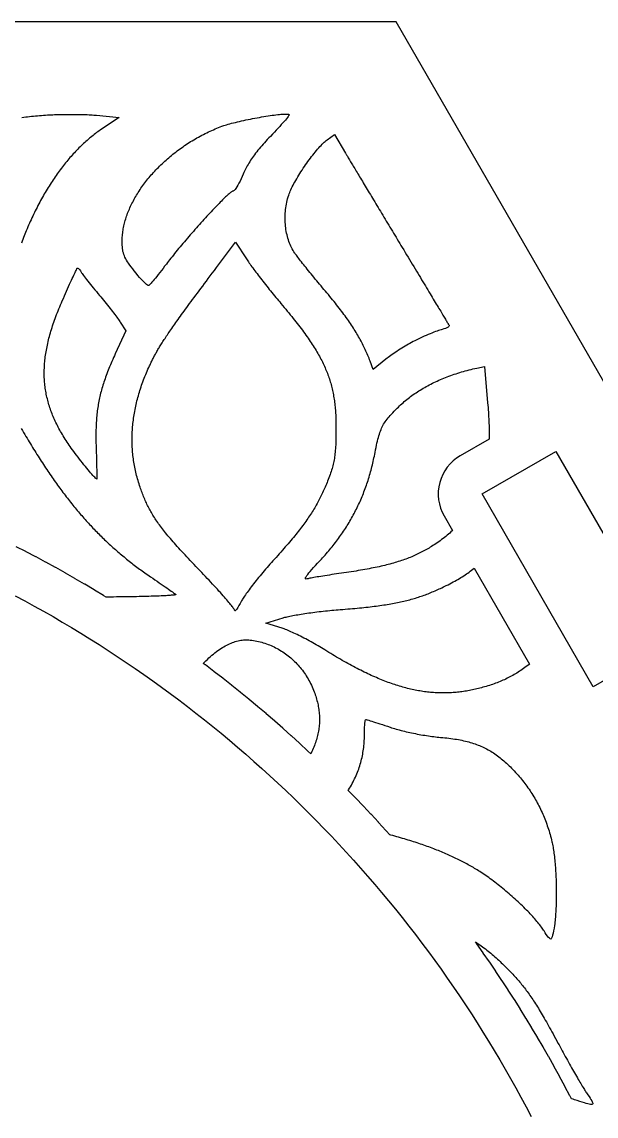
# Model space of a CAD drawing. Header units: millimetres. Extents: x 10 to 410, y 18 to 283.
# Drawn here: x 323.37 to 344.29, y 241.79 to 281.62 of the extents above; entities that cross this region are included whole.
import ezdxf

# ---------------------------------------------------------------- set-up
doc = ezdxf.new("R2010")
doc.units = ezdxf.units.MM
doc.layers.add('CUT', color=1, linetype='Continuous')

msp = doc.modelspace()

# ---------------------------------------------------------------- linework, layer by layer
at = {"layer": 'CUT'}
for points in [[(337, 160.378), (372, 221), (337, 281.622), (267, 281.622), (232, 221), (267, 160.378)], [(327.045, 273.988), (327.052, 274.039), (327.061, 274.09), (327.07, 274.141), (327.081, 274.192), (327.093, 274.243), (327.105, 274.294), (327.119, 274.345), (327.133, 274.396), (327.148, 274.447), (327.165, 274.499), (327.182, 274.55), (327.2, 274.601), (327.219, 274.653), (327.239, 274.704), (327.259, 274.755), (327.281, 274.806), (327.303, 274.857), (327.327, 274.909), (327.351, 274.96), (327.376, 275.011), (327.402, 275.062), (327.428, 275.112), (327.456, 275.163), (327.484, 275.214), (327.513, 275.264), (327.543, 275.314), (327.574, 275.365), (327.605, 275.415), (327.637, 275.465), (327.67, 275.514), (327.704, 275.564), (327.738, 275.613), (327.774, 275.663), (327.81, 275.712), (327.846, 275.76), (327.883, 275.809), (327.921, 275.857), (327.96, 275.905), (328, 275.953), (328.039, 276.001), (328.08, 276.048), (328.122, 276.095), (328.164, 276.142), (328.206, 276.188), (328.25, 276.235), (328.293, 276.28), (328.338, 276.326), (328.383, 276.371), (328.429, 276.416), (328.475, 276.46), (328.522, 276.505), (328.57, 276.548), (328.618, 276.592), (328.666, 276.635), (328.715, 276.677), (328.765, 276.719), (328.815, 276.761), (328.866, 276.803), (328.917, 276.843), (328.969, 276.884), (329.022, 276.924), (329.074, 276.963), (329.127, 277.002), (329.181, 277.041), (329.236, 277.079), (329.29, 277.117), (329.345, 277.154), (329.401, 277.19), (329.457, 277.226), (329.513, 277.262), (329.57, 277.297), (329.627, 277.331), (329.685, 277.365), (329.743, 277.398), (329.801, 277.431), (329.86, 277.463), (329.919, 277.494), (329.979, 277.525), (330.039, 277.555), (330.099, 277.585), (330.16, 277.614), (330.221, 277.642), (330.282, 277.67), (330.343, 277.697), (330.405, 277.723), (330.467, 277.749), (330.53, 277.773), (330.592, 277.798), (330.655, 277.821), (330.718, 277.844), (330.767, 277.861), (330.821, 277.877), (330.878, 277.895), (330.939, 277.912), (331.004, 277.93), (331.072, 277.947), (331.142, 277.965), (331.215, 277.982), (331.29, 278), (331.367, 278.017), (331.446, 278.034), (331.526, 278.051), (331.607, 278.068), (331.689, 278.085), (331.771, 278.101), (331.853, 278.116), (331.936, 278.131), (332.018, 278.146), (332.099, 278.16), (332.179, 278.173), (332.257, 278.186), (332.334, 278.198), (332.409, 278.209), (332.482, 278.22), (332.553, 278.229), (332.62, 278.238), (332.685, 278.245), (332.746, 278.252), (332.803, 278.257), (332.856, 278.262), (332.905, 278.265), (332.95, 278.267), (332.989, 278.267), (333.024, 278.267), (333.052, 278.265), (333.075, 278.261), (333.092, 278.256), (333.103, 278.25), (333.104, 278.241), (333.097, 278.225), (333.083, 278.202), (333.063, 278.173), (333.036, 278.137), (333.003, 278.096), (332.964, 278.049), (332.92, 277.998), (332.871, 277.942), (332.817, 277.881), (332.76, 277.817), (332.698, 277.75), (332.632, 277.679), (332.563, 277.606), (332.492, 277.531), (332.418, 277.455), (332.361, 277.396), (332.306, 277.338), (332.252, 277.28), (332.2, 277.223), (332.15, 277.167), (332.101, 277.111), (332.054, 277.056), (332.008, 277.001), (331.964, 276.947), (331.922, 276.894), (331.881, 276.841), (331.841, 276.788), (331.803, 276.736), (331.767, 276.684), (331.731, 276.633), (331.697, 276.582), (331.665, 276.531), (331.634, 276.48), (331.604, 276.43), (331.576, 276.38), (331.549, 276.33), (331.523, 276.281), (331.498, 276.231), (331.475, 276.182), (331.453, 276.133), (331.432, 276.083), (331.393, 275.992), (331.354, 275.904), (331.314, 275.822), (331.274, 275.746), (331.236, 275.676), (331.199, 275.615), (331.164, 275.562), (331.133, 275.52), (331.104, 275.488), (331.08, 275.469), (331.06, 275.462), (331.05, 275.46), (331.038, 275.456), (331.023, 275.448), (331.006, 275.437), (330.986, 275.423), (330.964, 275.406), (330.94, 275.387), (330.913, 275.364), (330.885, 275.339), (330.854, 275.312), (330.822, 275.282), (330.788, 275.25), (330.752, 275.216), (330.714, 275.179), (330.675, 275.141), (330.634, 275.1), (330.591, 275.058), (330.548, 275.013), (330.503, 274.967), (330.456, 274.919), (330.409, 274.87), (330.361, 274.819), (330.311, 274.767), (330.261, 274.713), (330.209, 274.658), (330.157, 274.602), (330.105, 274.545), (330.051, 274.487), (329.998, 274.428), (329.943, 274.368), (329.889, 274.308), (329.834, 274.246), (329.778, 274.185), (329.723, 274.122), (329.668, 274.06), (329.612, 273.997), (329.557, 273.934), (329.502, 273.87), (329.447, 273.807), (329.393, 273.744), (329.339, 273.681), (329.285, 273.618), (329.232, 273.555), (329.18, 273.493), (329.128, 273.431), (329.077, 273.37), (329.027, 273.309), (328.978, 273.249), (328.93, 273.19), (328.883, 273.132), (328.837, 273.074), (328.793, 273.018), (328.749, 272.963), (328.708, 272.909), (328.667, 272.857), (328.629, 272.805), (328.567, 272.724), (328.507, 272.645), (328.448, 272.568), (328.39, 272.495), (328.335, 272.425), (328.282, 272.359), (328.232, 272.297), (328.186, 272.241), (328.143, 272.19), (328.104, 272.145), (328.07, 272.106), (328.041, 272.075), (328.017, 272.05), (327.999, 272.034), (327.987, 272.026), (327.97, 272.028), (327.945, 272.041), (327.911, 272.065), (327.871, 272.1), (327.825, 272.143), (327.773, 272.195), (327.716, 272.255), (327.656, 272.322), (327.594, 272.394), (327.529, 272.472), (327.462, 272.554), (327.402, 272.631), (327.347, 272.703), (327.297, 272.77), (327.253, 272.833), (327.213, 272.892), (327.178, 272.948), (327.147, 273.002), (327.12, 273.055), (327.098, 273.107), (327.078, 273.158), (327.062, 273.21), (327.049, 273.263), (327.039, 273.317), (327.031, 273.374), (327.026, 273.433), (327.022, 273.497), (327.02, 273.564), (327.019, 273.637), (327.02, 273.687), (327.021, 273.737), (327.024, 273.787), (327.028, 273.837), (327.032, 273.887), (327.038, 273.938)], [(335.899, 269.638), (335.875, 269.69), (335.851, 269.743), (335.826, 269.795), (335.8, 269.847), (335.774, 269.899), (335.747, 269.951), (335.72, 270.003), (335.692, 270.055), (335.663, 270.107), (335.634, 270.16), (335.603, 270.212), (335.572, 270.265), (335.541, 270.318), (335.509, 270.371), (335.475, 270.424), (335.442, 270.477), (335.407, 270.531), (335.372, 270.585), (335.335, 270.639), (335.298, 270.694), (335.26, 270.749), (335.222, 270.804), (335.182, 270.86), (335.142, 270.916), (335.1, 270.972), (335.058, 271.029), (335.015, 271.087), (334.971, 271.145), (334.926, 271.203), (334.88, 271.262), (334.833, 271.322), (334.785, 271.382), (334.736, 271.443), (334.686, 271.504), (334.635, 271.566), (334.583, 271.629), (334.53, 271.693), (334.476, 271.757), (334.423, 271.819), (334.37, 271.882), (334.317, 271.946), (334.264, 272.009), (334.211, 272.072), (334.158, 272.136), (334.106, 272.199), (334.054, 272.261), (334.003, 272.323), (333.953, 272.384), (333.904, 272.445), (333.856, 272.504), (333.808, 272.562), (333.762, 272.62), (333.717, 272.675), (333.674, 272.729), (333.632, 272.782), (333.592, 272.832), (333.554, 272.881), (333.517, 272.928), (333.483, 272.972), (333.45, 273.014), (333.42, 273.053), (333.392, 273.09), (333.366, 273.124), (333.344, 273.155), (333.323, 273.183), (333.306, 273.208), (333.274, 273.255), (333.244, 273.304), (333.215, 273.355), (333.188, 273.407), (333.162, 273.461), (333.138, 273.516), (333.115, 273.572), (333.094, 273.63), (333.074, 273.688), (333.056, 273.748), (333.039, 273.809), (333.024, 273.871), (333.01, 273.933), (332.998, 273.997), (332.987, 274.061), (332.978, 274.125), (332.97, 274.191), (332.964, 274.257), (332.96, 274.323), (332.957, 274.389), (332.955, 274.456), (332.956, 274.523), (332.958, 274.59), (332.961, 274.657), (332.966, 274.724), (332.973, 274.791), (332.981, 274.858), (332.991, 274.924), (333.003, 274.99), (333.017, 275.056), (333.031, 275.121), (333.048, 275.185), (333.067, 275.249), (333.087, 275.312), (333.103, 275.358), (333.121, 275.406), (333.142, 275.457), (333.165, 275.509), (333.19, 275.563), (333.217, 275.618), (333.246, 275.675), (333.277, 275.733), (333.309, 275.793), (333.343, 275.853), (333.379, 275.914), (333.415, 275.976), (333.453, 276.039), (333.492, 276.102), (333.532, 276.165), (333.573, 276.228), (333.615, 276.291), (333.657, 276.354), (333.7, 276.416), (333.744, 276.478), (333.788, 276.539), (333.832, 276.6), (333.876, 276.659), (333.921, 276.718), (333.965, 276.774), (334.009, 276.83), (334.053, 276.884), (334.097, 276.936), (334.14, 276.986), (334.182, 277.035), (334.224, 277.081), (334.265, 277.124), (334.305, 277.166), (334.345, 277.204), (334.383, 277.24), (334.42, 277.272), (334.455, 277.302), (334.489, 277.328), (334.749, 277.52), (335.154, 276.842), (335.166, 276.823), (335.178, 276.802), (335.192, 276.779), (335.207, 276.754), (335.223, 276.728), (335.24, 276.699), (335.258, 276.669), (335.277, 276.638), (335.297, 276.604), (335.317, 276.57), (335.339, 276.533), (335.362, 276.495), (335.386, 276.456), (335.411, 276.415), (335.436, 276.372), (335.462, 276.329), (335.49, 276.283), (335.518, 276.237), (335.546, 276.189), (335.576, 276.14), (335.606, 276.089), (335.637, 276.038), (335.669, 275.985), (335.702, 275.931), (335.735, 275.876), (335.769, 275.82), (335.803, 275.762), (335.838, 275.704), (335.874, 275.645), (335.91, 275.584), (335.947, 275.523), (335.984, 275.461), (336.022, 275.398), (336.061, 275.334), (336.1, 275.27), (336.139, 275.204), (336.179, 275.138), (336.219, 275.071), (336.26, 275.004), (336.301, 274.935), (336.342, 274.867), (336.384, 274.797), (336.426, 274.727), (336.469, 274.657), (336.512, 274.586), (336.555, 274.514), (336.598, 274.442), (336.642, 274.37), (336.685, 274.298), (336.729, 274.225), (336.774, 274.151), (336.818, 274.078), (336.863, 274.004), (336.907, 273.93), (336.952, 273.856), (336.997, 273.781), (337.042, 273.707), (337.087, 273.633), (337.131, 273.558), (337.176, 273.483), (337.221, 273.409), (337.275, 273.32), (337.328, 273.232), (337.381, 273.144), (337.433, 273.057), (337.486, 272.971), (337.537, 272.886), (337.588, 272.801), (337.639, 272.717), (337.688, 272.635), (337.738, 272.553), (337.786, 272.472), (337.835, 272.392), (337.882, 272.313), (337.929, 272.236), (337.975, 272.159), (338.02, 272.084), (338.065, 272.01), (338.108, 271.938), (338.151, 271.866), (338.193, 271.797), (338.235, 271.728), (338.275, 271.661), (338.314, 271.596), (338.353, 271.532), (338.39, 271.47), (338.426, 271.41), (338.462, 271.351), (338.496, 271.294), (338.529, 271.239), (338.561, 271.186), (338.592, 271.135), (338.622, 271.085), (338.651, 271.038), (338.678, 270.992), (338.704, 270.949), (338.729, 270.908), (338.752, 270.869), (338.774, 270.832), (338.795, 270.798), (338.814, 270.765), (338.832, 270.735), (338.849, 270.708), (338.864, 270.683), (338.877, 270.66), (338.889, 270.64), (338.9, 270.623), (338.909, 270.608), (338.916, 270.596), (338.922, 270.586), (338.926, 270.579), (338.928, 270.575), (338.93, 270.556), (338.917, 270.534), (338.89, 270.511), (338.85, 270.488), (338.8, 270.465), (338.74, 270.444), (338.672, 270.426), (338.636, 270.416), (338.593, 270.403), (338.545, 270.387), (338.491, 270.368), (338.433, 270.346), (338.371, 270.322), (338.305, 270.296), (338.237, 270.268), (338.167, 270.238), (338.095, 270.207), (338.021, 270.175), (337.948, 270.141), (337.874, 270.107), (337.802, 270.073), (337.73, 270.038), (337.676, 270.011), (337.62, 269.982), (337.563, 269.952), (337.504, 269.919), (337.445, 269.886), (337.384, 269.851), (337.323, 269.815), (337.262, 269.779), (337.202, 269.742), (337.141, 269.704), (337.082, 269.666), (337.023, 269.628), (336.966, 269.59), (336.911, 269.553), (336.857, 269.516), (336.805, 269.479), (336.756, 269.443), (336.71, 269.409), (336.667, 269.375), (336.627, 269.343), (336.166, 268.964), (336.052, 269.268), (336.032, 269.322), (336.011, 269.375), (335.99, 269.428), (335.968, 269.481), (335.945, 269.533), (335.923, 269.586)], [(331.096, 260.241), (331.084, 260.261), (331.067, 260.284), (331.048, 260.311), (331.026, 260.34), (331, 260.373), (330.971, 260.409), (330.94, 260.447), (330.906, 260.489), (330.869, 260.533), (330.829, 260.579), (330.787, 260.628), (330.743, 260.679), (330.696, 260.732), (330.647, 260.788), (330.596, 260.845), (330.543, 260.904), (330.488, 260.965), (330.43, 261.028), (330.372, 261.092), (330.311, 261.158), (330.25, 261.224), (330.186, 261.293), (330.121, 261.362), (330.055, 261.432), (329.988, 261.503), (329.92, 261.575), (329.85, 261.648), (329.78, 261.721), (329.707, 261.797), (329.636, 261.871), (329.567, 261.943), (329.5, 262.014), (329.435, 262.083), (329.371, 262.151), (329.309, 262.217), (329.249, 262.282), (329.19, 262.345), (329.134, 262.408), (329.078, 262.468), (329.024, 262.528), (328.972, 262.587), (328.921, 262.644), (328.872, 262.7), (328.824, 262.755), (328.777, 262.81), (328.732, 262.863), (328.688, 262.915), (328.645, 262.967), (328.603, 263.017), (328.563, 263.067), (328.524, 263.117), (328.486, 263.165), (328.45, 263.213), (328.414, 263.26), (328.38, 263.307), (328.346, 263.353), (328.313, 263.399), (328.282, 263.445), (328.251, 263.49), (328.221, 263.535), (328.192, 263.579), (328.164, 263.624), (328.137, 263.668), (328.11, 263.712), (328.085, 263.756), (328.06, 263.8), (328.035, 263.844), (328.011, 263.888), (327.988, 263.932), (327.965, 263.976), (327.943, 264.02), (327.922, 264.065), (327.901, 264.11), (327.88, 264.155), (327.86, 264.201), (327.84, 264.247), (327.82, 264.294), (327.801, 264.341), (327.782, 264.388), (327.763, 264.437), (327.745, 264.486), (327.726, 264.535), (327.708, 264.586), (327.69, 264.637), (327.672, 264.689), (327.652, 264.748), (327.633, 264.808), (327.614, 264.868), (327.596, 264.927), (327.579, 264.987), (327.563, 265.047), (327.547, 265.107), (327.532, 265.167), (327.518, 265.227), (327.504, 265.287), (327.491, 265.348), (327.479, 265.408), (327.467, 265.469), (327.457, 265.529), (327.447, 265.59), (327.437, 265.65), (327.428, 265.711), (327.421, 265.772), (327.413, 265.833), (327.407, 265.894), (327.401, 265.955), (327.396, 266.016), (327.392, 266.077), (327.388, 266.139), (327.385, 266.2), (327.383, 266.261), (327.381, 266.323), (327.38, 266.384), (327.38, 266.446), (327.381, 266.508), (327.382, 266.57), (327.384, 266.632), (327.387, 266.693), (327.39, 266.755), (327.394, 266.818), (327.399, 266.88), (327.405, 266.942), (327.411, 267.004), (327.418, 267.067), (327.426, 267.129), (327.434, 267.192), (327.443, 267.255), (327.453, 267.317), (327.464, 267.38), (327.475, 267.443), (327.487, 267.506), (327.5, 267.569), (327.513, 267.632), (327.527, 267.695), (327.542, 267.758), (327.558, 267.822), (327.574, 267.885), (327.591, 267.949), (327.608, 268.012), (327.627, 268.076), (327.646, 268.139), (327.666, 268.203), (327.686, 268.267), (327.707, 268.331), (327.729, 268.395), (327.752, 268.459), (327.775, 268.523), (327.8, 268.587), (327.824, 268.651), (327.85, 268.716), (327.876, 268.78), (327.903, 268.845), (327.93, 268.909), (327.959, 268.974), (327.988, 269.039), (328.018, 269.103), (328.033, 269.137), (328.048, 269.169), (328.064, 269.202), (328.08, 269.234), (328.095, 269.267), (328.111, 269.299), (328.127, 269.331), (328.144, 269.363), (328.16, 269.395), (328.177, 269.427), (328.194, 269.459), (328.211, 269.492), (328.229, 269.524), (328.247, 269.557), (328.265, 269.59), (328.284, 269.623), (328.303, 269.657), (328.323, 269.691), (328.343, 269.726), (328.364, 269.76), (328.385, 269.796), (328.407, 269.832), (328.43, 269.868), (328.453, 269.906), (328.477, 269.943), (328.502, 269.982), (328.527, 270.021), (328.553, 270.061), (328.58, 270.102), (328.607, 270.144), (328.636, 270.187), (328.665, 270.231), (328.695, 270.275), (328.727, 270.321), (328.759, 270.368), (328.792, 270.416), (328.826, 270.465), (328.861, 270.515), (328.897, 270.567), (328.935, 270.619), (328.973, 270.673), (329.013, 270.729), (329.053, 270.786), (329.095, 270.844), (329.138, 270.904), (329.183, 270.965), (329.228, 271.028), (329.276, 271.093), (329.324, 271.159), (329.373, 271.227), (329.425, 271.296), (329.477, 271.368), (329.531, 271.441), (329.587, 271.516), (329.644, 271.593), (329.702, 271.672), (329.762, 271.752), (329.824, 271.835), (329.887, 271.92), (329.952, 272.007), (330.019, 272.096), (330.087, 272.188), (330.157, 272.281), (330.229, 272.377), (330.302, 272.475), (330.378, 272.575), (330.455, 272.678), (331.147, 273.599), (331.546, 272.991), (331.568, 272.957), (331.593, 272.921), (331.619, 272.883), (331.647, 272.843), (331.677, 272.8), (331.709, 272.756), (331.743, 272.71), (331.778, 272.663), (331.814, 272.613), (331.852, 272.563), (331.891, 272.511), (331.931, 272.458), (331.972, 272.403), (332.015, 272.348), (332.058, 272.292), (332.102, 272.235), (332.147, 272.178), (332.192, 272.12), (332.238, 272.061), (332.285, 272.003), (332.332, 271.944), (332.379, 271.885), (332.427, 271.826), (332.474, 271.767), (332.522, 271.709), (332.569, 271.651), (332.617, 271.593), (332.664, 271.536), (332.711, 271.48), (332.757, 271.425), (332.803, 271.37), (332.863, 271.3), (332.921, 271.23), (332.979, 271.161), (333.035, 271.093), (333.09, 271.026), (333.144, 270.96), (333.197, 270.894), (333.249, 270.829), (333.3, 270.765), (333.35, 270.702), (333.399, 270.639), (333.447, 270.577), (333.494, 270.516), (333.54, 270.456), (333.584, 270.396), (333.628, 270.336), (333.671, 270.277), (333.713, 270.219), (333.754, 270.161), (333.794, 270.104), (333.833, 270.047), (333.871, 269.991), (333.909, 269.935), (333.945, 269.88), (333.98, 269.825), (334.015, 269.77), (334.048, 269.716), (334.081, 269.662), (334.113, 269.608), (334.144, 269.555), (334.174, 269.502), (334.204, 269.449), (334.232, 269.397), (334.26, 269.345), (334.287, 269.293), (334.313, 269.241), (334.338, 269.189), (334.363, 269.137), (334.387, 269.086), (334.41, 269.034), (334.432, 268.983), (334.453, 268.932), (334.474, 268.881), (334.494, 268.829), (334.514, 268.778), (334.532, 268.727), (334.55, 268.676), (334.567, 268.624), (334.584, 268.573), (334.6, 268.521), (334.615, 268.469), (334.629, 268.418), (334.643, 268.366), (334.656, 268.313), (334.669, 268.261), (334.681, 268.208), (334.692, 268.155), (334.703, 268.102), (334.714, 268.048), (334.723, 267.995), (334.732, 267.94), (334.741, 267.886), (334.749, 267.831), (334.756, 267.775), (334.763, 267.72), (334.769, 267.663), (334.775, 267.607), (334.781, 267.55), (334.785, 267.492), (334.79, 267.433), (334.793, 267.375), (334.797, 267.315), (334.8, 267.255), (334.802, 267.195), (334.804, 267.134), (334.806, 267.072), (334.807, 267.009), (334.808, 266.946), (334.808, 266.882), (334.808, 266.817), (334.808, 266.72), (334.807, 266.628), (334.806, 266.54), (334.804, 266.456), (334.802, 266.376), (334.8, 266.299), (334.797, 266.226), (334.793, 266.156), (334.789, 266.088), (334.784, 266.024), (334.779, 265.961), (334.772, 265.901), (334.765, 265.842), (334.758, 265.786), (334.749, 265.73), (334.74, 265.676), (334.73, 265.622), (334.719, 265.569), (334.706, 265.517), (334.693, 265.465), (334.679, 265.412), (334.664, 265.359), (334.647, 265.306), (334.63, 265.252), (334.611, 265.196), (334.591, 265.14), (334.57, 265.081), (334.548, 265.021), (334.524, 264.959), (334.502, 264.904), (334.481, 264.85), (334.459, 264.796), (334.436, 264.743), (334.414, 264.69), (334.391, 264.638), (334.368, 264.586), (334.345, 264.534), (334.321, 264.483), (334.297, 264.432), (334.273, 264.382), (334.248, 264.332), (334.223, 264.282), (334.197, 264.232), (334.171, 264.182), (334.144, 264.133), (334.117, 264.084), (334.089, 264.034), (334.061, 263.985), (334.032, 263.936), (334.003, 263.887), (333.973, 263.837), (333.942, 263.788), (333.911, 263.739), (333.879, 263.689), (333.846, 263.64), (333.813, 263.59), (333.779, 263.54), (333.744, 263.49), (333.708, 263.439), (333.671, 263.388), (333.634, 263.337), (333.596, 263.285), (333.557, 263.233), (333.517, 263.181), (333.476, 263.128), (333.435, 263.075), (333.392, 263.021), (333.348, 262.966), (333.304, 262.911), (333.258, 262.856), (333.212, 262.799), (333.164, 262.742), (333.115, 262.685), (333.065, 262.626), (333.014, 262.567), (332.962, 262.507), (332.909, 262.446), (332.855, 262.385), (332.799, 262.322), (332.743, 262.259), (332.685, 262.194), (332.625, 262.129), (332.565, 262.063), (332.512, 262.004), (332.458, 261.944), (332.404, 261.884), (332.351, 261.824), (332.298, 261.763), (332.246, 261.702), (332.193, 261.641), (332.142, 261.58), (332.091, 261.519), (332.041, 261.459), (331.991, 261.399), (331.943, 261.339), (331.896, 261.281), (331.85, 261.223), (331.805, 261.166), (331.762, 261.111), (331.72, 261.057), (331.68, 261.004), (331.641, 260.952), (331.605, 260.902), (331.57, 260.854), (331.537, 260.808), (331.506, 260.764), (331.478, 260.722), (331.452, 260.683), (331.428, 260.645), (331.407, 260.611), (331.388, 260.579), (331.372, 260.55), (331.321, 260.455), (331.273, 260.372), (331.23, 260.302), (331.192, 260.247), (331.16, 260.208), (331.135, 260.187), (331.12, 260.184), (331.113, 260.202), (331.111, 260.211), (331.106, 260.224)], [(324.747, 266.764), (324.717, 266.819), (324.689, 266.873), (324.661, 266.927), (324.633, 266.981), (324.607, 267.035), (324.581, 267.089), (324.557, 267.143), (324.533, 267.197), (324.509, 267.251), (324.487, 267.305), (324.465, 267.359), (324.445, 267.413), (324.425, 267.467), (324.405, 267.521), (324.387, 267.575), (324.369, 267.629), (324.352, 267.683), (324.336, 267.738), (324.321, 267.792), (324.306, 267.846), (324.293, 267.901), (324.28, 267.955), (324.268, 268.01), (324.256, 268.065), (324.246, 268.12), (324.236, 268.175), (324.227, 268.23), (324.219, 268.285), (324.211, 268.34), (324.205, 268.396), (324.199, 268.452), (324.194, 268.507), (324.19, 268.563), (324.186, 268.62), (324.183, 268.676), (324.182, 268.733), (324.18, 268.789), (324.18, 268.846), (324.18, 268.904), (324.182, 268.961), (324.184, 269.019), (324.187, 269.077), (324.19, 269.135), (324.195, 269.193), (324.2, 269.252), (324.205, 269.311), (324.212, 269.371), (324.22, 269.43), (324.228, 269.49), (324.237, 269.55), (324.247, 269.611), (324.257, 269.672), (324.269, 269.733), (324.281, 269.794), (324.294, 269.856), (324.308, 269.918), (324.322, 269.981), (324.337, 270.044), (324.353, 270.107), (324.37, 270.171), (324.388, 270.235), (324.406, 270.299), (324.425, 270.364), (324.445, 270.429), (324.466, 270.495), (324.487, 270.561), (324.509, 270.628), (324.532, 270.695), (324.556, 270.762), (324.581, 270.83), (324.606, 270.899), (324.632, 270.968), (324.659, 271.037), (324.687, 271.107), (324.715, 271.177), (324.744, 271.248), (324.774, 271.32), (324.805, 271.391), (324.836, 271.464), (324.877, 271.557), (324.917, 271.648), (324.957, 271.737), (324.995, 271.824), (325.033, 271.909), (325.069, 271.99), (325.104, 272.068), (325.138, 272.143), (325.17, 272.214), (325.2, 272.281), (325.229, 272.343), (325.255, 272.401), (325.279, 272.453), (325.301, 272.5), (325.321, 272.541), (325.338, 272.577), (325.352, 272.606), (325.364, 272.628), (325.372, 272.644), (325.377, 272.652), (325.39, 272.659), (325.407, 272.655), (325.428, 272.643), (325.452, 272.621), (325.476, 272.592), (325.502, 272.556), (325.527, 272.514), (325.541, 272.491), (325.56, 272.462), (325.584, 272.428), (325.613, 272.388), (325.646, 272.344), (325.683, 272.295), (325.723, 272.242), (325.767, 272.186), (325.813, 272.127), (325.862, 272.066), (325.914, 272.002), (325.967, 271.937), (326.022, 271.87), (326.078, 271.802), (326.135, 271.735), (326.192, 271.667), (326.241, 271.609), (326.29, 271.55), (326.339, 271.491), (326.388, 271.431), (326.437, 271.372), (326.485, 271.312), (326.532, 271.253), (326.579, 271.194), (326.624, 271.137), (326.667, 271.081), (326.709, 271.027), (326.749, 270.975), (326.786, 270.925), (326.821, 270.877), (326.854, 270.833), (326.883, 270.792), (326.91, 270.754), (326.933, 270.72), (326.952, 270.69), (327.154, 270.37), (326.77, 269.539), (326.738, 269.469), (326.707, 269.4), (326.676, 269.332), (326.647, 269.264), (326.618, 269.198), (326.59, 269.132), (326.563, 269.067), (326.536, 269.003), (326.511, 268.94), (326.486, 268.877), (326.462, 268.815), (326.439, 268.753), (326.417, 268.692), (326.396, 268.632), (326.375, 268.572), (326.355, 268.512), (326.336, 268.453), (326.317, 268.394), (326.299, 268.336), (326.282, 268.277), (326.266, 268.219), (326.25, 268.161), (326.235, 268.103), (326.221, 268.045), (326.207, 267.987), (326.194, 267.93), (326.182, 267.872), (326.17, 267.814), (326.159, 267.756), (326.149, 267.698), (326.139, 267.639), (326.13, 267.581), (326.122, 267.522), (326.114, 267.462), (326.106, 267.402), (326.1, 267.342), (326.094, 267.282), (326.088, 267.221), (326.083, 267.159), (326.079, 267.097), (326.075, 267.034), (326.071, 266.971), (326.068, 266.906), (326.066, 266.842), (326.064, 266.776), (326.063, 266.709), (326.062, 266.642), (326.062, 266.574), (326.062, 266.504), (326.062, 266.434), (326.063, 266.363), (326.065, 266.29), (326.067, 266.217), (326.069, 266.142), (326.072, 266.036), (326.076, 265.934), (326.079, 265.834), (326.081, 265.738), (326.084, 265.645), (326.086, 265.557), (326.088, 265.473), (326.09, 265.394), (326.091, 265.322), (326.092, 265.254), (326.093, 265.193), (326.094, 265.139), (326.094, 265.092), (326.094, 265.053), (326.094, 265.022), (326.093, 264.999), (326.092, 264.985), (326.091, 264.98), (326.081, 264.984), (326.065, 264.996), (326.044, 265.016), (326.018, 265.042), (325.987, 265.075), (325.952, 265.113), (325.913, 265.157), (325.871, 265.206), (325.826, 265.259), (325.779, 265.315), (325.729, 265.375), (325.678, 265.438), (325.626, 265.503), (325.572, 265.57), (325.519, 265.638), (325.465, 265.706), (325.412, 265.775), (325.359, 265.843), (325.308, 265.911), (325.259, 265.977), (325.212, 266.041), (325.167, 266.103), (325.125, 266.161), (325.087, 266.217), (325.049, 266.272), (325.012, 266.327), (324.976, 266.382), (324.941, 266.437), (324.907, 266.492), (324.873, 266.547), (324.84, 266.601), (324.808, 266.656), (324.777, 266.71)], [(339.043, 263.1), (338.998, 263.057), (338.952, 263.015), (338.905, 262.974), (338.857, 262.933), (338.808, 262.892), (338.758, 262.852), (338.708, 262.813), (338.656, 262.774), (338.604, 262.735), (338.55, 262.697), (338.496, 262.659), (338.441, 262.621), (338.384, 262.584), (338.338, 262.555), (338.292, 262.526), (338.245, 262.497), (338.199, 262.469), (338.152, 262.442), (338.105, 262.415), (338.058, 262.388), (338.011, 262.362), (337.963, 262.337), (337.915, 262.312), (337.866, 262.288), (337.818, 262.264), (337.768, 262.24), (337.719, 262.217), (337.669, 262.194), (337.618, 262.172), (337.567, 262.15), (337.515, 262.129), (337.463, 262.108), (337.409, 262.088), (337.356, 262.067), (337.301, 262.048), (337.246, 262.028), (337.19, 262.009), (337.134, 261.99), (337.076, 261.972), (337.018, 261.954), (336.959, 261.936), (336.898, 261.919), (336.837, 261.902), (336.775, 261.885), (336.712, 261.868), (336.648, 261.852), (336.583, 261.836), (336.516, 261.82), (336.449, 261.805), (336.38, 261.789), (336.31, 261.774), (336.239, 261.759), (336.167, 261.744), (336.093, 261.73), (336.018, 261.715), (335.942, 261.701), (335.864, 261.687), (335.785, 261.673), (335.704, 261.66), (335.622, 261.646), (335.539, 261.632), (335.454, 261.619), (335.367, 261.606), (335.279, 261.592), (335.189, 261.579), (335.097, 261.566), (335.005, 261.553), (334.915, 261.539), (334.826, 261.526), (334.738, 261.512), (334.652, 261.499), (334.568, 261.486), (334.486, 261.474), (334.407, 261.461), (334.331, 261.449), (334.258, 261.437), (334.188, 261.425), (334.122, 261.414), (334.06, 261.404), (334.003, 261.394), (333.95, 261.384), (333.902, 261.375), (333.859, 261.367), (333.822, 261.36), (333.79, 261.353), (333.764, 261.348), (333.745, 261.343), (333.72, 261.338), (333.703, 261.341), (333.695, 261.352), (333.695, 261.369), (333.703, 261.394), (333.72, 261.425), (333.744, 261.464), (333.777, 261.509), (333.818, 261.561), (333.866, 261.619), (333.923, 261.684), (333.987, 261.755), (334.059, 261.832), (334.138, 261.916), (334.185, 261.965), (334.232, 262.015), (334.278, 262.064), (334.323, 262.114), (334.368, 262.163), (334.412, 262.213), (334.456, 262.263), (334.499, 262.313), (334.542, 262.363), (334.584, 262.413), (334.625, 262.464), (334.666, 262.514), (334.707, 262.565), (334.747, 262.615), (334.786, 262.666), (334.825, 262.717), (334.864, 262.769), (334.902, 262.82), (334.939, 262.871), (334.976, 262.923), (335.012, 262.975), (335.048, 263.027), (335.083, 263.079), (335.118, 263.132), (335.152, 263.184), (335.186, 263.237), (335.219, 263.29), (335.252, 263.343), (335.284, 263.397), (335.316, 263.45), (335.347, 263.504), (335.378, 263.558), (335.408, 263.613), (335.438, 263.667), (335.467, 263.722), (335.496, 263.777), (335.525, 263.832), (335.553, 263.887), (335.58, 263.943), (335.607, 263.999), (335.633, 264.055), (335.659, 264.112), (335.685, 264.168), (335.71, 264.225), (335.735, 264.283), (335.759, 264.34), (335.782, 264.398), (335.806, 264.456), (335.828, 264.515), (335.851, 264.573), (335.873, 264.632), (335.894, 264.692), (335.915, 264.751), (335.935, 264.811), (335.956, 264.872), (335.975, 264.932), (335.994, 264.993), (336.013, 265.054), (336.032, 265.116), (336.05, 265.178), (336.067, 265.24), (336.084, 265.303), (336.101, 265.366), (336.117, 265.429), (336.133, 265.493), (336.148, 265.557), (336.163, 265.621), (336.178, 265.686), (336.192, 265.751), (336.206, 265.816), (336.219, 265.882), (336.232, 265.949), (336.25, 266.04), (336.267, 266.127), (336.284, 266.209), (336.301, 266.286), (336.318, 266.36), (336.335, 266.429), (336.352, 266.495), (336.37, 266.558), (336.389, 266.617), (336.408, 266.674), (336.428, 266.728), (336.449, 266.781), (336.471, 266.831), (336.494, 266.88), (336.519, 266.927), (336.545, 266.974), (336.573, 267.02), (336.603, 267.065), (336.635, 267.111), (336.67, 267.156), (336.706, 267.202), (336.745, 267.249), (336.787, 267.296), (336.831, 267.345), (336.878, 267.396), (336.929, 267.449), (336.982, 267.503), (337.039, 267.561), (337.08, 267.601), (337.122, 267.642), (337.164, 267.681), (337.208, 267.721), (337.252, 267.76), (337.296, 267.798), (337.341, 267.836), (337.387, 267.873), (337.433, 267.91), (337.481, 267.947), (337.528, 267.983), (337.577, 268.018), (337.626, 268.053), (337.675, 268.088), (337.726, 268.122), (337.777, 268.155), (337.828, 268.189), (337.88, 268.221), (337.933, 268.253), (337.987, 268.285), (338.041, 268.316), (338.096, 268.347), (338.151, 268.377), (338.207, 268.407), (338.263, 268.436), (338.32, 268.465), (338.378, 268.493), (338.437, 268.521), (338.496, 268.548), (338.555, 268.575), (338.615, 268.601), (338.676, 268.627), (338.738, 268.652), (338.8, 268.677), (338.862, 268.701), (338.925, 268.725), (338.989, 268.748), (339.053, 268.771), (339.118, 268.793), (339.183, 268.815), (339.25, 268.836), (339.316, 268.857), (339.383, 268.877), (339.451, 268.897), (339.519, 268.916), (339.588, 268.935), (339.658, 268.953), (339.728, 268.971), (339.798, 268.988), (339.869, 269.004), (339.941, 269.02), (340.219, 269.082), (340.333, 267.76), (340.341, 267.672), (340.348, 267.584), (340.354, 267.498), (340.36, 267.414), (340.365, 267.331), (340.37, 267.249), (340.375, 267.168), (340.378, 267.089), (340.382, 267.011), (340.384, 266.934), (340.387, 266.859), (340.388, 266.784), (340.39, 266.711), (340.39, 266.639), (340.39, 266.567), (340.39, 266.497), (340.389, 266.431), (339.333, 265.821), (339.201, 265.736), (339.078, 265.639), (338.965, 265.529), (338.863, 265.41), (338.774, 265.281), (338.698, 265.143), (338.635, 264.999), (338.587, 264.85), (338.554, 264.696), (338.536, 264.54), (338.534, 264.383), (338.546, 264.227), (338.575, 264.072), (338.618, 263.921), (338.675, 263.775), (338.747, 263.636), (339.052, 263.108)], [(342.817, 265.986), (346.867, 258.971), (344.183, 257.421), (340.133, 264.436)], [(341.044, 257.725), (340.993, 257.7), (340.942, 257.676), (340.89, 257.653), (340.838, 257.63), (340.786, 257.608), (340.732, 257.587), (340.679, 257.566), (340.624, 257.545), (340.569, 257.525), (340.514, 257.506), (340.457, 257.487), (340.4, 257.468), (340.342, 257.45), (340.283, 257.432), (340.224, 257.415), (340.163, 257.398), (340.108, 257.383), (340.053, 257.368), (339.998, 257.354), (339.943, 257.341), (339.888, 257.328), (339.834, 257.316), (339.779, 257.304), (339.725, 257.293), (339.67, 257.282), (339.616, 257.272), (339.561, 257.263), (339.507, 257.254), (339.453, 257.246), (339.398, 257.238), (339.344, 257.231), (339.29, 257.225), (339.236, 257.219), (339.181, 257.213), (339.127, 257.209), (339.073, 257.204), (339.019, 257.201), (338.964, 257.198), (338.91, 257.195), (338.856, 257.194), (338.801, 257.192), (338.747, 257.192), (338.692, 257.192), (338.638, 257.192), (338.583, 257.194), (338.529, 257.195), (338.474, 257.198), (338.419, 257.201), (338.364, 257.204), (338.309, 257.209), (338.254, 257.214), (338.199, 257.219), (338.144, 257.225), (338.089, 257.232), (338.033, 257.239), (337.977, 257.247), (337.921, 257.255), (337.866, 257.264), (337.81, 257.274), (337.753, 257.284), (337.697, 257.296), (337.64, 257.307), (337.584, 257.319), (337.527, 257.332), (337.47, 257.346), (337.413, 257.36), (337.355, 257.375), (337.297, 257.39), (337.24, 257.406), (337.182, 257.423), (337.123, 257.44), (337.065, 257.458), (337.006, 257.476), (336.947, 257.496), (336.888, 257.516), (336.828, 257.536), (336.769, 257.557), (336.709, 257.579), (336.648, 257.602), (336.588, 257.625), (336.527, 257.648), (336.466, 257.673), (336.405, 257.698), (336.343, 257.724), (336.281, 257.75), (336.219, 257.777), (336.156, 257.805), (336.093, 257.833), (336.03, 257.862), (335.966, 257.892), (335.903, 257.922), (335.838, 257.953), (335.774, 257.985), (335.709, 258.017), (335.644, 258.05), (335.578, 258.084), (335.512, 258.118), (335.445, 258.153), (335.378, 258.189), (335.311, 258.226), (335.244, 258.263), (335.176, 258.3), (335.107, 258.339), (335.038, 258.378), (334.969, 258.418), (334.899, 258.458), (334.829, 258.5), (334.759, 258.541), (334.688, 258.584), (334.616, 258.627), (334.544, 258.671), (334.472, 258.716), (334.399, 258.761), (334.34, 258.798), (334.279, 258.835), (334.218, 258.872), (334.155, 258.909), (334.092, 258.945), (334.028, 258.982), (333.964, 259.018), (333.899, 259.054), (333.835, 259.089), (333.77, 259.124), (333.706, 259.158), (333.642, 259.192), (333.579, 259.224), (333.516, 259.256), (333.455, 259.287), (333.394, 259.316), (333.335, 259.345), (333.277, 259.372), (333.221, 259.398), (333.167, 259.423), (333.114, 259.446), (333.063, 259.467), (333.015, 259.487), (332.969, 259.506), (332.926, 259.522), (332.886, 259.536), (332.848, 259.549), (332.257, 259.736), (332.879, 259.926), (332.913, 259.936), (332.95, 259.946), (332.991, 259.957), (333.034, 259.967), (333.081, 259.977), (333.13, 259.988), (333.182, 259.998), (333.236, 260.009), (333.293, 260.02), (333.353, 260.031), (333.414, 260.041), (333.477, 260.052), (333.543, 260.062), (333.61, 260.073), (333.678, 260.083), (333.748, 260.094), (333.82, 260.104), (333.892, 260.114), (333.966, 260.124), (334.041, 260.133), (334.116, 260.143), (334.192, 260.152), (334.269, 260.161), (334.346, 260.17), (334.424, 260.178), (334.502, 260.187), (334.579, 260.194), (334.657, 260.202), (334.734, 260.209), (334.811, 260.216), (334.887, 260.222), (334.963, 260.228), (335.056, 260.235), (335.147, 260.243), (335.238, 260.25), (335.326, 260.257), (335.413, 260.265), (335.498, 260.273), (335.581, 260.281), (335.663, 260.288), (335.744, 260.296), (335.824, 260.305), (335.901, 260.313), (335.978, 260.321), (336.053, 260.33), (336.127, 260.339), (336.2, 260.347), (336.271, 260.356), (336.342, 260.366), (336.411, 260.375), (336.479, 260.385), (336.546, 260.395), (336.612, 260.405), (336.677, 260.415), (336.74, 260.426), (336.803, 260.437), (336.865, 260.448), (336.926, 260.459), (336.987, 260.471), (337.046, 260.483), (337.105, 260.495), (337.163, 260.507), (337.22, 260.52), (337.277, 260.533), (337.333, 260.546), (337.388, 260.56), (337.443, 260.574), (337.497, 260.588), (337.55, 260.603), (337.603, 260.617), (337.656, 260.633), (337.709, 260.648), (337.76, 260.664), (337.812, 260.681), (337.863, 260.698), (337.914, 260.715), (337.965, 260.733), (338.015, 260.75), (338.066, 260.769), (338.116, 260.788), (338.166, 260.807), (338.216, 260.827), (338.266, 260.847), (338.316, 260.868), (338.366, 260.889), (338.416, 260.91), (338.466, 260.932), (338.517, 260.955), (338.567, 260.978), (338.618, 261.001), (338.668, 261.025), (338.719, 261.05), (338.771, 261.075), (338.823, 261.1), (338.89, 261.134), (338.954, 261.167), (339.017, 261.2), (339.078, 261.232), (339.137, 261.264), (339.195, 261.296), (339.251, 261.328), (339.305, 261.36), (339.358, 261.392), (339.41, 261.425), (339.461, 261.457), (339.51, 261.49), (339.559, 261.524), (339.607, 261.558), (339.655, 261.592), (339.702, 261.628), (339.748, 261.664), (339.794, 261.701), (339.84, 261.739), (339.841, 261.74), (341.859, 258.245), (341.843, 258.232), (341.792, 258.193), (341.742, 258.155), (341.692, 258.118), (341.642, 258.082), (341.592, 258.048), (341.543, 258.014), (341.493, 257.981), (341.444, 257.949), (341.394, 257.918), (341.345, 257.888), (341.295, 257.859), (341.245, 257.83), (341.195, 257.803), (341.145, 257.776), (341.095, 257.75)], [(331.321, 257.219), (331.015, 257.465), (331.004, 257.474), (330.695, 257.717), (330.684, 257.726), (330.374, 257.966), (330.363, 257.974), (330.05, 258.212), (330.039, 258.221), (329.975, 258.269), (330.012, 258.306), (330.068, 258.361), (330.124, 258.415), (330.18, 258.467), (330.235, 258.516), (330.291, 258.564), (330.345, 258.61), (330.4, 258.654), (330.454, 258.696), (330.509, 258.736), (330.562, 258.774), (330.616, 258.81), (330.669, 258.844), (330.722, 258.876), (330.775, 258.906), (330.828, 258.935), (330.88, 258.961), (330.932, 258.986), (330.984, 259.008), (331.035, 259.029), (331.087, 259.047), (331.138, 259.064), (331.188, 259.079), (331.239, 259.091), (331.289, 259.102), (331.339, 259.111), (331.389, 259.118), (331.439, 259.123), (331.488, 259.127), (331.537, 259.128), (331.586, 259.127), (331.635, 259.125), (331.683, 259.12), (331.744, 259.113), (331.805, 259.104), (331.865, 259.093), (331.925, 259.081), (331.985, 259.068), (332.044, 259.054), (332.102, 259.038), (332.161, 259.021), (332.218, 259.003), (332.276, 258.983), (332.333, 258.962), (332.389, 258.94), (332.445, 258.916), (332.5, 258.892), (332.555, 258.866), (332.609, 258.839), (332.662, 258.811), (332.715, 258.781), (332.768, 258.751), (332.819, 258.719), (332.87, 258.686), (332.921, 258.652), (332.97, 258.617), (333.019, 258.581), (333.068, 258.543), (333.115, 258.505), (333.162, 258.466), (333.208, 258.425), (333.253, 258.384), (333.297, 258.341), (333.341, 258.298), (333.383, 258.253), (333.425, 258.208), (333.466, 258.161), (333.506, 258.114), (333.545, 258.066), (333.584, 258.017), (333.621, 257.967), (333.657, 257.916), (333.692, 257.864), (333.727, 257.811), (333.76, 257.757), (333.793, 257.703), (333.824, 257.648), (333.854, 257.592), (333.883, 257.535), (333.911, 257.477), (333.938, 257.419), (333.964, 257.36), (333.988, 257.3), (334.012, 257.239), (334.032, 257.185), (334.051, 257.13), (334.069, 257.076), (334.086, 257.022), (334.102, 256.968), (334.116, 256.915), (334.13, 256.861), (334.142, 256.808), (334.154, 256.755), (334.164, 256.702), (334.174, 256.649), (334.182, 256.596), (334.189, 256.543), (334.195, 256.49), (334.2, 256.438), (334.204, 256.385), (334.207, 256.332), (334.208, 256.28), (334.209, 256.228), (334.208, 256.175), (334.206, 256.123), (334.203, 256.07), (334.199, 256.018), (334.194, 255.965), (334.188, 255.913), (334.18, 255.86), (334.172, 255.807), (334.162, 255.755), (334.151, 255.702), (334.139, 255.649), (334.126, 255.596), (334.111, 255.542), (334.096, 255.489), (334.079, 255.435), (334.061, 255.382), (334.042, 255.328), (334.022, 255.274), (334, 255.22), (333.978, 255.166), (333.954, 255.111), (333.929, 255.056), (333.903, 255.001), (333.891, 254.978), (333.786, 255.076), (333.776, 255.086), (333.488, 255.352), (333.477, 255.362), (333.187, 255.626), (333.176, 255.635), (332.883, 255.897), (332.873, 255.906), (332.578, 256.165), (332.567, 256.174), (332.27, 256.43), (332.259, 256.439), (331.959, 256.693), (331.949, 256.702), (331.647, 256.953), (331.636, 256.962), (331.332, 257.211)], [(335.401, 253.897), (335.431, 253.955), (335.46, 254.013), (335.488, 254.072), (335.516, 254.13), (335.542, 254.189), (335.566, 254.247), (335.59, 254.306), (335.613, 254.365), (335.635, 254.424), (335.655, 254.483), (335.675, 254.543), (335.693, 254.602), (335.71, 254.662), (335.726, 254.722), (335.742, 254.782), (335.756, 254.843), (335.769, 254.904), (335.781, 254.964), (335.791, 255.026), (335.801, 255.087), (335.81, 255.149), (335.818, 255.211), (335.825, 255.273), (335.83, 255.335), (335.835, 255.398), (335.839, 255.461), (335.841, 255.525), (335.843, 255.589), (335.843, 255.653), (335.844, 255.756), (335.846, 255.853), (335.85, 255.942), (335.855, 256.022), (335.862, 256.092), (335.869, 256.149), (335.877, 256.191), (335.885, 256.218), (335.895, 256.227), (335.906, 256.226), (335.929, 256.22), (335.961, 256.211), (336.003, 256.199), (336.053, 256.183), (336.111, 256.165), (336.177, 256.144), (336.249, 256.121), (336.327, 256.096), (336.41, 256.069), (336.498, 256.04), (336.59, 256.01), (336.685, 255.978), (336.783, 255.945), (336.834, 255.928), (336.887, 255.911), (336.941, 255.895), (336.998, 255.878), (337.056, 255.862), (337.116, 255.846), (337.177, 255.83), (337.239, 255.814), (337.302, 255.798), (337.367, 255.783), (337.432, 255.768), (337.498, 255.753), (337.565, 255.739), (337.632, 255.725), (337.7, 255.712), (337.767, 255.698), (337.835, 255.686), (337.903, 255.673), (337.971, 255.662), (338.039, 255.651), (338.107, 255.64), (338.174, 255.63), (338.24, 255.62), (338.306, 255.611), (338.371, 255.603), (338.435, 255.595), (338.498, 255.588), (338.56, 255.582), (338.621, 255.576), (338.698, 255.569), (338.774, 255.562), (338.848, 255.554), (338.921, 255.545), (338.993, 255.536), (339.063, 255.526), (339.132, 255.516), (339.2, 255.505), (339.266, 255.493), (339.332, 255.481), (339.396, 255.468), (339.459, 255.454), (339.521, 255.44), (339.582, 255.424), (339.642, 255.409), (339.701, 255.392), (339.759, 255.374), (339.816, 255.356), (339.873, 255.337), (339.928, 255.317), (339.983, 255.296), (340.037, 255.275), (340.09, 255.252), (340.143, 255.229), (340.195, 255.204), (340.247, 255.179), (340.297, 255.153), (340.348, 255.126), (340.398, 255.098), (340.447, 255.069), (340.496, 255.038), (340.545, 255.007), (340.593, 254.975), (340.641, 254.941), (340.689, 254.907), (340.736, 254.871), (340.784, 254.835), (340.831, 254.797), (340.878, 254.758), (340.925, 254.718), (340.972, 254.676), (341.019, 254.634), (341.066, 254.59), (341.113, 254.545), (341.16, 254.498), (341.207, 254.451), (341.255, 254.402), (341.303, 254.352), (341.35, 254.3), (341.395, 254.251), (341.439, 254.202), (341.482, 254.152), (341.525, 254.102), (341.567, 254.052), (341.608, 254.001), (341.648, 253.95), (341.688, 253.898), (341.727, 253.846), (341.765, 253.794), (341.803, 253.741), (341.84, 253.688), (341.877, 253.635), (341.912, 253.581), (341.947, 253.527), (341.982, 253.472), (342.015, 253.417), (342.048, 253.362), (342.08, 253.306), (342.112, 253.25), (342.143, 253.194), (342.173, 253.137), (342.203, 253.079), (342.232, 253.022), (342.26, 252.963), (342.288, 252.905), (342.315, 252.846), (342.341, 252.786), (342.367, 252.727), (342.392, 252.666), (342.417, 252.606), (342.44, 252.545), (342.463, 252.483), (342.486, 252.421), (342.507, 252.359), (342.529, 252.296), (342.549, 252.233), (342.569, 252.169), (342.588, 252.105), (342.606, 252.041), (342.624, 251.976), (342.642, 251.91), (342.658, 251.844), (342.674, 251.778), (342.685, 251.731), (342.695, 251.683), (342.705, 251.633), (342.714, 251.581), (342.723, 251.527), (342.732, 251.471), (342.741, 251.414), (342.749, 251.355), (342.757, 251.295), (342.764, 251.234), (342.771, 251.171), (342.778, 251.107), (342.784, 251.042), (342.79, 250.976), (342.796, 250.909), (342.801, 250.841), (342.806, 250.773), (342.81, 250.703), (342.815, 250.633), (342.818, 250.562), (342.822, 250.491), (342.825, 250.42), (342.827, 250.348), (342.83, 250.276), (342.832, 250.204), (342.833, 250.131), (342.834, 250.059), (342.835, 249.987), (342.835, 249.915), (342.835, 249.843), (342.834, 249.771), (342.834, 249.7), (342.832, 249.629), (342.83, 249.559), (342.828, 249.49), (342.826, 249.421), (342.823, 249.353), (342.819, 249.286), (342.815, 249.219), (342.811, 249.154), (342.807, 249.09), (342.801, 249.027), (342.796, 248.965), (342.79, 248.905), (342.784, 248.846), (342.777, 248.788), (342.769, 248.732), (342.754, 248.632), (342.737, 248.538), (342.719, 248.452), (342.701, 248.378), (342.682, 248.317), (342.664, 248.27), (342.647, 248.241), (342.631, 248.231), (342.611, 248.239), (342.583, 248.261), (342.549, 248.296), (342.511, 248.343), (342.47, 248.398), (342.428, 248.46), (342.387, 248.528), (342.366, 248.562), (342.343, 248.597), (342.318, 248.634), (342.292, 248.672), (342.263, 248.71), (342.233, 248.75), (342.201, 248.791), (342.167, 248.833), (342.131, 248.876), (342.094, 248.919), (342.056, 248.964), (342.016, 249.009), (341.974, 249.054), (341.931, 249.101), (341.887, 249.148), (341.842, 249.195), (341.796, 249.243), (341.748, 249.291), (341.699, 249.34), (341.65, 249.389), (341.599, 249.438), (341.548, 249.487), (341.496, 249.537), (341.443, 249.586), (341.389, 249.636), (341.335, 249.686), (341.28, 249.735), (341.225, 249.784), (341.169, 249.833), (341.113, 249.882), (341.056, 249.931), (340.999, 249.979), (340.942, 250.027), (340.885, 250.074), (340.828, 250.121), (340.771, 250.167), (340.714, 250.213), (340.656, 250.257), (340.599, 250.302), (340.543, 250.345), (340.486, 250.387), (340.43, 250.429), (340.374, 250.469), (340.318, 250.509), (340.264, 250.548), (340.209, 250.585), (340.156, 250.621), (340.103, 250.656), (340.05, 250.69), (339.999, 250.722), (339.953, 250.75), (339.907, 250.778), (339.86, 250.806), (339.813, 250.833), (339.767, 250.861), (339.719, 250.888), (339.672, 250.914), (339.624, 250.941), (339.576, 250.967), (339.528, 250.993), (339.479, 251.019), (339.43, 251.045), (339.381, 251.071), (339.331, 251.096), (339.281, 251.121), (339.231, 251.146), (339.18, 251.17), (339.129, 251.195), (339.078, 251.219), (339.026, 251.243), (338.973, 251.267), (338.921, 251.291), (338.868, 251.315), (338.814, 251.338), (338.76, 251.361), (338.705, 251.384), (338.65, 251.407), (338.595, 251.43), (338.539, 251.453), (338.482, 251.475), (338.425, 251.497), (338.368, 251.52), (338.31, 251.542), (338.251, 251.564), (338.192, 251.585), (338.132, 251.607), (338.072, 251.629), (338.011, 251.65), (337.949, 251.671), (337.887, 251.693), (337.824, 251.714), (337.761, 251.735), (337.697, 251.756), (337.632, 251.777), (337.567, 251.797), (337.501, 251.818), (337.434, 251.839), (337.367, 251.859), (337.299, 251.88), (337.23, 251.9), (337.16, 251.92), (337.09, 251.94), (337.019, 251.961), (336.947, 251.981), (336.875, 252.001), (336.801, 252.021), (336.765, 252.031), (336.635, 252.176), (336.626, 252.187), (336.362, 252.477), (336.352, 252.488), (336.086, 252.776), (336.076, 252.786), (335.807, 253.072), (335.798, 253.082), (335.526, 253.366), (335.516, 253.376), (335.255, 253.645), (335.268, 253.666), (335.303, 253.724), (335.337, 253.781), (335.369, 253.839)], [(341.948, 244.995), (341.94, 245.007), (341.737, 245.343), (341.729, 245.354), (341.523, 245.688), (341.515, 245.7), (341.306, 246.032), (341.298, 246.044), (341.086, 246.374), (341.078, 246.386), (340.863, 246.714), (340.855, 246.726), (340.637, 247.053), (340.629, 247.064), (340.408, 247.389), (340.4, 247.4), (340.176, 247.723), (340.168, 247.734), (339.942, 248.055), (339.934, 248.066), (339.89, 248.127), (339.937, 248.096), (339.991, 248.06), (340.044, 248.023), (340.096, 247.986), (340.149, 247.949), (340.2, 247.911), (340.251, 247.873), (340.301, 247.834), (340.351, 247.795), (340.4, 247.755), (340.45, 247.715), (340.498, 247.674), (340.546, 247.633), (340.594, 247.591), (340.642, 247.548), (340.689, 247.505), (340.736, 247.461), (340.784, 247.417), (340.83, 247.373), (340.875, 247.329), (340.92, 247.286), (340.963, 247.244), (341.006, 247.202), (341.048, 247.16), (341.089, 247.118), (341.13, 247.077), (341.17, 247.036), (341.209, 246.995), (341.248, 246.954), (341.286, 246.913), (341.323, 246.873), (341.36, 246.832), (341.396, 246.791), (341.432, 246.75), (341.468, 246.709), (341.503, 246.667), (341.538, 246.625), (341.572, 246.583), (341.607, 246.541), (341.641, 246.498), (341.675, 246.455), (341.708, 246.411), (341.742, 246.366), (341.775, 246.321), (341.808, 246.276), (341.842, 246.229), (341.875, 246.182), (341.908, 246.134), (341.942, 246.085), (341.975, 246.036), (342.009, 245.985), (342.042, 245.933), (342.076, 245.881), (342.11, 245.827), (342.145, 245.772), (342.18, 245.716), (342.215, 245.658), (342.25, 245.6), (342.286, 245.54), (342.322, 245.478), (342.359, 245.416), (342.396, 245.351), (342.434, 245.286), (342.472, 245.219), (342.511, 245.149), (342.551, 245.079), (342.591, 245.007), (342.632, 244.933), (342.674, 244.857), (342.717, 244.779), (342.76, 244.7), (342.804, 244.618), (342.849, 244.534), (342.895, 244.449), (342.933, 244.379), (342.971, 244.309), (343.009, 244.238), (343.047, 244.168), (343.086, 244.098), (343.124, 244.028), (343.163, 243.958), (343.201, 243.888), (343.24, 243.819), (343.278, 243.751), (343.316, 243.683), (343.353, 243.616), (343.391, 243.55), (343.427, 243.486), (343.464, 243.422), (343.499, 243.36), (343.534, 243.299), (343.568, 243.24), (343.602, 243.182), (343.634, 243.127), (343.666, 243.073), (343.697, 243.021), (343.726, 242.971), (343.755, 242.924), (343.782, 242.879), (343.808, 242.836), (343.832, 242.796), (343.856, 242.759), (343.877, 242.724), (343.898, 242.693), (343.916, 242.664), (343.933, 242.639), (343.983, 242.567), (344.026, 242.502), (344.065, 242.444), (344.097, 242.394), (344.123, 242.35), (344.142, 242.313), (344.155, 242.282), (344.161, 242.257), (344.159, 242.238), (344.151, 242.225), (344.134, 242.217), (344.109, 242.214), (344.076, 242.217), (344.034, 242.224), (343.984, 242.236), (343.925, 242.253), (343.856, 242.273), (343.778, 242.298), (343.689, 242.326), (343.591, 242.358), (343.545, 242.373), (343.498, 242.387), (343.451, 242.402), (343.403, 242.416), (343.384, 242.422), (343.338, 242.511), (343.332, 242.524), (343.149, 242.871), (343.142, 242.883), (342.956, 243.23), (342.95, 243.242), (342.761, 243.586), (342.754, 243.598), (342.562, 243.941), (342.555, 243.953), (342.36, 244.294), (342.353, 244.306), (342.155, 244.645), (342.148, 244.657)]]:
    msp.add_lwpolyline(points, close=True, dxfattribs=at)
for points in [[(323.365, 278.146), (323.434, 278.154), (323.504, 278.162), (323.574, 278.17), (323.645, 278.178), (323.716, 278.185), (323.788, 278.192), (323.86, 278.199), (323.933, 278.205), (324.007, 278.211), (324.081, 278.217), (324.156, 278.223), (324.231, 278.228), (324.293, 278.233), (324.357, 278.236), (324.422, 278.24), (324.489, 278.243), (324.557, 278.245), (324.627, 278.248), (324.697, 278.25), (324.768, 278.252), (324.84, 278.253), (324.912, 278.255), (324.985, 278.256), (325.057, 278.256), (325.13, 278.256), (325.202, 278.256), (325.274, 278.256), (325.345, 278.255), (325.416, 278.254), (325.485, 278.253), (325.553, 278.251), (325.62, 278.249), (325.685, 278.247), (325.749, 278.245), (325.811, 278.242), (325.871, 278.238), (325.929, 278.235), (325.984, 278.231), (326.036, 278.227), (326.086, 278.223), (326.909, 278.145), (326.266, 277.714), (326.222, 277.684), (326.177, 277.653), (326.133, 277.622), (326.089, 277.589), (326.045, 277.557), (326.001, 277.523), (325.957, 277.489), (325.914, 277.454), (325.87, 277.419), (325.827, 277.383), (325.784, 277.346), (325.741, 277.309), (325.698, 277.271), (325.656, 277.233), (325.613, 277.194), (325.571, 277.154), (325.529, 277.114), (325.487, 277.073), (325.445, 277.032), (325.403, 276.99), (325.362, 276.947), (325.321, 276.904), (325.28, 276.86), (325.239, 276.816), (325.198, 276.771), (325.158, 276.726), (325.117, 276.68), (325.077, 276.633), (325.037, 276.586), (324.998, 276.538), (324.958, 276.49), (324.919, 276.441), (324.88, 276.392), (324.841, 276.342), (324.803, 276.291), (324.764, 276.241), (324.726, 276.189), (324.688, 276.137), (324.65, 276.085), (324.613, 276.032), (324.576, 275.978), (324.539, 275.924), (324.502, 275.87), (324.465, 275.815), (324.429, 275.759), (324.393, 275.703), (324.357, 275.647), (324.322, 275.59), (324.287, 275.533), (324.252, 275.475), (324.217, 275.416), (324.183, 275.358), (324.148, 275.298), (324.115, 275.238), (324.081, 275.178), (324.048, 275.118), (324.014, 275.056), (323.982, 274.995), (323.949, 274.933), (323.917, 274.87), (323.885, 274.808), (323.853, 274.744), (323.822, 274.681), (323.791, 274.616), (323.76, 274.552), (323.73, 274.487), (323.7, 274.421), (323.67, 274.356), (323.641, 274.289), (323.612, 274.223), (323.583, 274.156), (323.554, 274.089), (323.526, 274.021), (323.501, 273.959), (323.476, 273.896), (323.451, 273.832), (323.426, 273.767), (323.401, 273.701), (323.376, 273.634), (323.351, 273.566)], [(323.342, 266.817), (323.385, 266.746), (323.428, 266.674), (323.472, 266.601), (323.512, 266.533), (323.553, 266.465), (323.593, 266.398), (323.634, 266.331), (323.674, 266.265), (323.714, 266.199), (323.754, 266.134), (323.794, 266.07), (323.834, 266.005), (323.874, 265.942), (323.914, 265.878), (323.954, 265.815), (323.993, 265.753), (324.033, 265.691), (324.073, 265.63), (324.112, 265.569), (324.152, 265.508), (324.192, 265.448), (324.231, 265.389), (324.271, 265.33), (324.31, 265.271), (324.35, 265.213), (324.389, 265.155), (324.429, 265.097), (324.468, 265.04), (324.508, 264.984), (324.547, 264.928), (324.587, 264.872), (324.626, 264.817), (324.666, 264.762), (324.705, 264.707), (324.745, 264.653), (324.784, 264.599), (324.824, 264.546), (324.863, 264.493), (324.903, 264.44), (324.943, 264.388), (324.982, 264.336), (325.022, 264.285), (325.062, 264.234), (325.102, 264.183), (325.142, 264.133), (325.182, 264.083), (325.222, 264.033), (325.262, 263.984), (325.302, 263.935), (325.342, 263.886), (325.382, 263.838), (325.423, 263.79), (325.463, 263.743), (325.503, 263.695), (325.544, 263.649), (325.585, 263.602), (325.625, 263.556), (325.666, 263.51), (325.707, 263.464), (325.748, 263.419), (325.789, 263.374), (325.83, 263.329), (325.872, 263.284), (325.913, 263.24), (325.955, 263.196), (325.997, 263.153), (326.038, 263.109), (326.08, 263.066), (326.122, 263.024), (326.165, 262.981), (326.207, 262.939), (326.249, 262.897), (326.292, 262.855), (326.335, 262.814), (326.378, 262.772), (326.421, 262.731), (326.464, 262.691), (326.507, 262.65), (326.551, 262.61), (326.595, 262.57), (326.639, 262.53), (326.683, 262.491), (326.727, 262.451), (326.771, 262.412), (326.816, 262.373), (326.86, 262.335), (326.905, 262.296), (326.95, 262.258), (326.996, 262.22), (327.041, 262.182), (327.087, 262.144), (327.133, 262.107), (327.179, 262.069), (327.226, 262.032), (327.272, 261.995), (327.319, 261.958), (327.366, 261.922), (327.413, 261.885), (327.461, 261.849), (327.508, 261.813), (327.556, 261.777), (327.604, 261.741), (327.653, 261.705), (327.701, 261.67), (327.75, 261.634), (327.799, 261.599), (327.849, 261.564), (327.898, 261.529), (327.948, 261.494), (327.998, 261.459), (328.049, 261.425), (328.131, 261.368), (328.212, 261.313), (328.291, 261.258), (328.367, 261.206), (328.441, 261.154), (328.512, 261.105), (328.58, 261.058), (328.643, 261.014), (328.702, 260.973), (328.757, 260.934), (328.807, 260.899), (328.851, 260.868), (328.889, 260.841), (328.921, 260.818), (328.947, 260.799), (328.966, 260.785), (328.976, 260.776), (328.978, 260.773), (328.974, 260.77), (328.964, 260.766), (328.95, 260.763), (328.931, 260.76), (328.908, 260.757), (328.88, 260.753), (328.847, 260.75), (328.81, 260.747), (328.769, 260.743), (328.724, 260.74), (328.674, 260.737), (328.621, 260.734), (328.564, 260.731), (328.504, 260.728), (328.44, 260.725), (328.372, 260.722), (328.302, 260.719), (328.228, 260.716), (328.151, 260.714), (328.072, 260.711), (327.989, 260.708), (327.904, 260.706), (327.816, 260.703), (327.726, 260.701), (327.634, 260.699), (327.539, 260.697), (327.442, 260.695), (327.344, 260.693), (327.243, 260.691), (327.141, 260.69), (327.037, 260.688), (326.932, 260.687), (326.814, 260.686), (326.7, 260.684), (326.59, 260.683), (326.483, 260.683), (326.431, 260.682), (326.354, 260.729), (326.342, 260.737), (326.007, 260.94), (325.995, 260.948), (325.657, 261.148), (325.645, 261.155), (325.306, 261.353), (325.294, 261.36), (324.953, 261.555), (324.941, 261.562), (324.598, 261.754), (324.586, 261.761), (324.242, 261.95), (324.229, 261.956), (323.884, 262.142), (323.871, 262.149), (323.524, 262.332), (323.511, 262.338), (323.162, 262.518)], [(323.126, 260.733), (323.472, 260.547), (323.816, 260.358), (324.159, 260.166), (324.5, 259.971), (324.839, 259.773), (325.177, 259.572), (325.512, 259.369), (325.846, 259.162), (326.178, 258.953), (326.509, 258.74), (326.837, 258.525), (327.164, 258.307), (327.488, 258.086), (327.811, 257.862), (328.132, 257.635), (328.45, 257.406), (328.767, 257.174), (329.082, 256.939), (329.394, 256.701), (329.705, 256.461), (330.013, 256.217), (330.319, 255.972), (330.623, 255.723), (330.925, 255.472), (331.225, 255.218), (331.523, 254.962), (331.818, 254.703), (332.111, 254.441), (332.402, 254.178), (332.69, 253.911), (332.976, 253.642), (333.26, 253.37), (333.541, 253.096), (333.82, 252.82), (334.096, 252.541), (334.37, 252.26), (334.642, 251.976), (334.911, 251.69), (335.178, 251.402), (335.442, 251.111), (335.703, 250.818), (335.962, 250.523), (336.218, 250.225), (336.472, 249.925), (336.723, 249.624), (336.972, 249.319), (337.217, 249.013), (337.461, 248.705), (337.701, 248.394), (337.939, 248.082), (338.174, 247.767), (338.406, 247.45), (338.635, 247.132), (338.862, 246.811), (339.086, 246.488), (339.307, 246.164), (339.525, 245.837), (339.74, 245.509), (339.953, 245.178), (340.162, 244.846), (340.369, 244.512), (340.572, 244.177), (340.773, 243.839), (340.971, 243.5), (341.166, 243.159), (341.358, 242.816), (341.547, 242.472), (341.733, 242.126), (341.916, 241.779)]]:
    msp.add_lwpolyline(points, dxfattribs=at)

doc.saveas('drawing.dxf')
